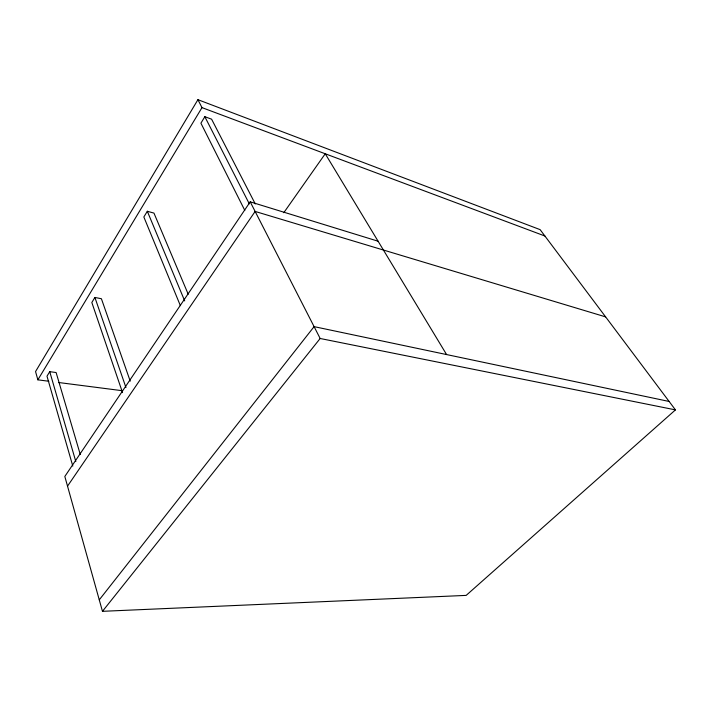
<?xml version="1.0" encoding="UTF-8"?>
<svg xmlns="http://www.w3.org/2000/svg" width="711" height="711" viewBox="0 0 711 711"><rect width="100%" height="100%" fill="white"/><g stroke="black" fill="none" stroke-linecap="round" stroke-linejoin="round"><path stroke-width="1.07" d="M378.092 241.216L250.21 201.835L64.825 476.459L102.464 611.318L466.167 595.391L675.45 409.883L540.111 229.635L197.925 99.682L35.55 371.56L37.861 379.834L48.855 381.256M37.861 379.834L201.986 107.619L197.925 99.682M80.281 454.525L56.116 372.537L49.743 371.675L46.997 376.181L72.789 466.069M130.22 381.14L101.406 298.736L94.901 297.447L91.826 302.495L122.532 392.605M188.219 294.238L153.958 213.096L147.319 211.274L143.844 216.979L180.372 305.65M255.293 203.968L211.594 119.181L204.848 116.702L200.911 123.172L244.806 210.403M67.527 486.137L255.125 211.434L605.621 316.884M283.787 212.713L325.238 153.763L446.588 354.558M99.264 599.853L314.093 326.633L669.131 401.466M102.464 611.318L320.163 338.489L675.45 409.883M58.746 382.527L121.421 390.597M201.986 107.619L544.893 236.008M250.21 201.835L320.163 338.489M204.848 116.702L249.312 203.861M147.319 211.274L184.691 300.904M94.901 297.447L125.954 387.548M49.743 371.675L75.819 461.581"/></g></svg>
